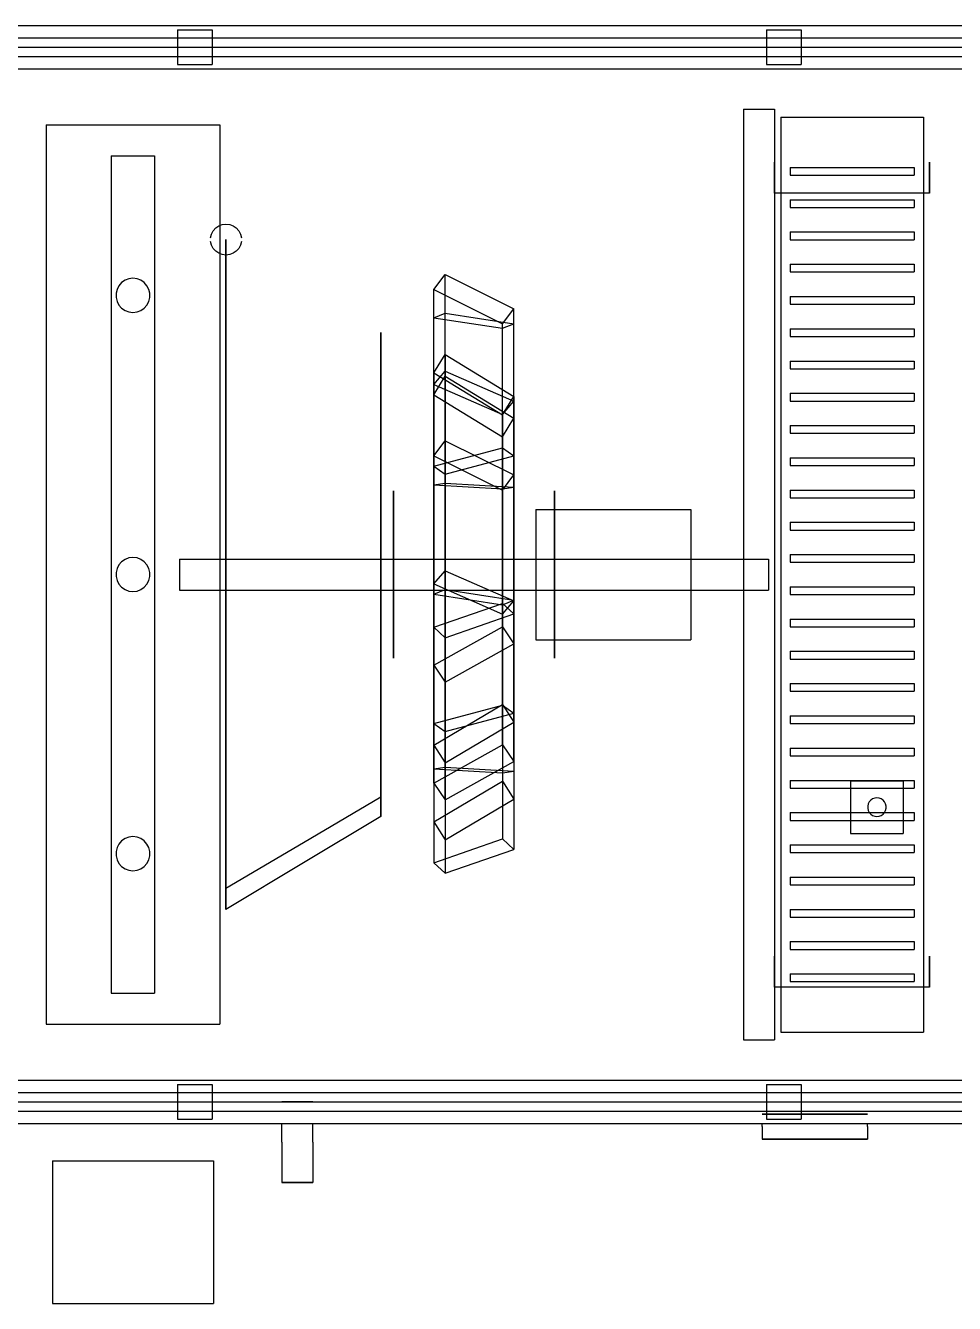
# Model space of a CAD drawing. Header units: millimetres. Extents: x -1175 to 655, y -895 to 720.
# Drawn here: x -158.41 to -125.45, y -450.05 to -404.73 of the extents above; entities that cross this region are included whole.
import ezdxf

# ---------------------------------------------------------------- set-up
doc = ezdxf.new("R2010")
doc.units = ezdxf.units.MM
doc.layers.add('HIDDEN', color=8, linetype='Continuous')
doc.layers.add('VISIBLE', color=7, linetype='Continuous')

msp = doc.modelspace()

# ---------------------------------------------------------------- linework, layer by layer
at = {"layer": 'HIDDEN'}
for points in [[(-317.4, -404.728), (-97.4, -404.728)], [(-317.4, -404.728), (-97.4, -404.728)], [(-317.4, -404.728), (-97.4, -404.728)], [(-153.016, -404.882), (-151.784, -404.882)], [(-153.016, -404.882), (-151.784, -404.882)], [(-153.016, -404.882), (-153.016, -406.114)], [(-153.016, -404.882), (-153.016, -406.114)], [(-151.784, -404.882), (-151.784, -406.114)], [(-151.784, -404.882), (-151.784, -406.114)], [(-132.116, -404.882), (-130.884, -404.882)], [(-132.116, -404.882), (-130.884, -404.882)], [(-132.116, -404.882), (-132.116, -406.114)], [(-132.116, -404.882), (-132.116, -406.114)], [(-130.884, -404.882), (-130.884, -406.114)], [(-130.884, -404.882), (-130.884, -406.114)], [(-317.4, -405.168), (-97.4, -405.168)], [(-317.4, -405.168), (-97.4, -405.168)], [(-317.4, -405.498), (-97.4, -405.498)], [(-317.4, -405.498), (-97.4, -405.498)], [(-317.4, -405.498), (-97.4, -405.498)], [(-317.4, -405.498), (-97.4, -405.498)], [(-317.4, -405.498), (-97.4, -405.498)], [(-317.4, -405.498), (-97.4, -405.498)], [(-317.4, -405.828), (-97.4, -405.828)], [(-317.4, -405.828), (-97.4, -405.828)], [(-317.4, -406.268), (-97.4, -406.268)], [(-317.4, -406.268), (-97.4, -406.268)], [(-317.4, -406.268), (-97.4, -406.268)], [(-153.016, -406.114), (-151.784, -406.114)], [(-153.016, -406.114), (-151.784, -406.114)], [(-132.116, -406.114), (-130.884, -406.114)], [(-132.116, -406.114), (-130.884, -406.114)], [(-132.93, -407.698), (-131.83, -407.698)], [(-132.93, -407.698), (-131.83, -407.698)], [(-132.93, -407.698), (-132.93, -440.698)], [(-132.93, -407.698), (-132.93, -440.698)], [(-131.83, -407.698), (-131.83, -440.698)], [(-131.83, -407.698), (-131.83, -440.698)], [(-157.68, -408.248), (-151.52, -408.248)], [(-157.68, -408.248), (-151.52, -408.248)], [(-157.68, -408.248), (-157.68, -440.148)], [(-157.68, -408.248), (-157.68, -440.148)], [(-151.52, -408.248), (-151.52, -440.148)], [(-151.52, -408.248), (-151.52, -440.148)], [(-131.61, -407.973), (-126.55, -407.973)], [(-131.61, -407.973), (-126.55, -407.973)], [(-131.61, -407.973), (-131.61, -440.423)], [(-131.61, -407.973), (-131.61, -440.423)], [(-131.61, -407.973), (-126.55, -407.973)], [(-131.61, -407.973), (-126.55, -407.973)], [(-131.61, -407.973), (-131.61, -440.423)], [(-131.61, -407.973), (-131.61, -440.423)], [(-126.55, -407.973), (-126.55, -440.423)], [(-126.55, -407.973), (-126.55, -440.423)], [(-126.55, -407.973), (-126.55, -440.423)], [(-126.55, -407.973), (-126.55, -440.423)], [(-155.37, -409.348), (-153.83, -409.348)], [(-155.37, -409.348), (-153.83, -409.348)], [(-155.37, -409.348), (-155.37, -439.048)], [(-155.37, -409.348), (-155.37, -439.048)], [(-153.83, -409.348), (-153.83, -439.048)], [(-153.83, -409.348), (-153.83, -439.048)], [(-131.83, -409.568), (-131.83, -409.584)], [(-131.83, -409.584), (-131.83, -409.568)], [(-131.83, -409.568), (-131.83, -409.584)], [(-131.83, -409.584), (-131.83, -409.568)], [(-131.83, -409.584), (-131.83, -409.631)], [(-131.83, -409.631), (-131.83, -409.584)], [(-131.83, -409.584), (-131.83, -409.631)], [(-131.83, -409.631), (-131.83, -409.584)], [(-131.83, -409.631), (-131.83, -409.707)], [(-131.83, -409.707), (-131.83, -409.631)], [(-131.83, -409.631), (-131.83, -409.707)], [(-131.83, -409.707), (-131.83, -409.631)], [(-126.33, -409.568), (-126.33, -409.584)], [(-126.33, -409.584), (-126.33, -409.568)], [(-126.33, -409.568), (-126.33, -409.584)], [(-126.33, -409.584), (-126.33, -409.568)], [(-126.33, -409.584), (-126.33, -409.631)], [(-126.33, -409.631), (-126.33, -409.584)], [(-126.33, -409.584), (-126.33, -409.631)], [(-126.33, -409.631), (-126.33, -409.584)], [(-126.33, -409.631), (-126.33, -409.707)], [(-126.33, -409.707), (-126.33, -409.631)], [(-126.33, -409.631), (-126.33, -409.707)], [(-126.33, -409.707), (-126.33, -409.631)], [(-131.83, -409.707), (-131.83, -409.806)], [(-131.83, -409.806), (-131.83, -409.707)], [(-131.83, -409.707), (-131.83, -409.806)], [(-131.83, -409.806), (-131.83, -409.707)], [(-131.83, -409.806), (-131.83, -409.923)], [(-131.83, -409.923), (-131.83, -409.806)], [(-131.83, -409.806), (-131.83, -409.923)], [(-131.83, -409.923), (-131.83, -409.806)], [(-131.83, -409.923), (-131.83, -410.052)], [(-131.83, -410.052), (-131.83, -409.923)], [(-131.83, -409.923), (-131.83, -410.052)], [(-131.83, -410.052), (-131.83, -409.923)], [(-131.83, -410.052), (-131.83, -410.185)], [(-131.83, -410.185), (-131.83, -410.052)], [(-131.83, -410.052), (-131.83, -410.185)], [(-131.83, -410.185), (-131.83, -410.052)], [(-131.28, -409.761), (-126.88, -409.761)], [(-131.28, -409.761), (-126.88, -409.761)], [(-131.28, -409.761), (-131.28, -410.036)], [(-131.28, -409.761), (-131.28, -410.036)], [(-131.28, -410.036), (-126.88, -410.036)], [(-131.28, -410.036), (-126.88, -410.036)], [(-126.88, -409.761), (-126.88, -410.036)], [(-126.88, -409.761), (-126.88, -410.036)], [(-126.33, -409.707), (-126.33, -409.806)], [(-126.33, -409.806), (-126.33, -409.707)], [(-126.33, -409.707), (-126.33, -409.806)], [(-126.33, -409.806), (-126.33, -409.707)], [(-126.33, -409.806), (-126.33, -409.923)], [(-126.33, -409.923), (-126.33, -409.806)], [(-126.33, -409.806), (-126.33, -409.923)], [(-126.33, -409.923), (-126.33, -409.806)], [(-126.33, -409.923), (-126.33, -410.052)], [(-126.33, -410.052), (-126.33, -409.923)], [(-126.33, -409.923), (-126.33, -410.052)], [(-126.33, -410.052), (-126.33, -409.923)], [(-126.33, -410.052), (-126.33, -410.185)], [(-126.33, -410.185), (-126.33, -410.052)], [(-126.33, -410.052), (-126.33, -410.185)], [(-126.33, -410.185), (-126.33, -410.052)], [(-131.83, -410.185), (-131.83, -410.313)], [(-131.83, -410.313), (-131.83, -410.185)], [(-131.83, -410.185), (-131.83, -410.313)], [(-131.83, -410.313), (-131.83, -410.185)], [(-131.83, -410.313), (-131.83, -410.431)], [(-131.83, -410.431), (-131.83, -410.313)], [(-131.83, -410.313), (-131.83, -410.431)], [(-131.83, -410.431), (-131.83, -410.313)], [(-131.83, -410.431), (-131.83, -410.53)], [(-131.83, -410.53), (-131.83, -410.431)], [(-131.83, -410.431), (-131.83, -410.53)], [(-131.83, -410.53), (-131.83, -410.431)], [(-131.83, -410.53), (-131.83, -410.605)], [(-131.83, -410.605), (-131.83, -410.53)], [(-131.83, -410.53), (-131.83, -410.605)], [(-131.83, -410.605), (-131.83, -410.53)], [(-126.33, -410.185), (-126.33, -410.313)], [(-126.33, -410.313), (-126.33, -410.185)], [(-126.33, -410.185), (-126.33, -410.313)], [(-126.33, -410.313), (-126.33, -410.185)], [(-126.33, -410.313), (-126.33, -410.431)], [(-126.33, -410.431), (-126.33, -410.313)], [(-126.33, -410.313), (-126.33, -410.431)], [(-126.33, -410.431), (-126.33, -410.313)], [(-126.33, -410.431), (-126.33, -410.53)], [(-126.33, -410.53), (-126.33, -410.431)], [(-126.33, -410.431), (-126.33, -410.53)], [(-126.33, -410.53), (-126.33, -410.431)], [(-126.33, -410.53), (-126.33, -410.605)], [(-126.33, -410.605), (-126.33, -410.53)], [(-126.33, -410.53), (-126.33, -410.605)], [(-126.33, -410.605), (-126.33, -410.53)], [(-131.83, -410.605), (-131.83, -410.652)], [(-131.83, -410.652), (-131.83, -410.605)], [(-131.83, -410.605), (-131.83, -410.652)], [(-131.83, -410.652), (-131.83, -410.605)], [(-131.83, -410.652), (-131.83, -410.668)], [(-131.83, -410.668), (-131.83, -410.652)], [(-131.83, -410.652), (-131.83, -410.668)], [(-131.83, -410.668), (-131.83, -410.652)], [(-126.33, -410.668), (-131.83, -410.668)], [(-126.33, -410.668), (-131.83, -410.668)], [(-131.28, -410.905), (-126.88, -410.905)], [(-131.28, -410.905), (-126.88, -410.905)], [(-131.28, -410.905), (-131.28, -411.18)], [(-131.28, -410.905), (-131.28, -411.18)], [(-126.88, -410.905), (-126.88, -411.18)], [(-126.88, -410.905), (-126.88, -411.18)], [(-126.33, -410.605), (-126.33, -410.652)], [(-126.33, -410.652), (-126.33, -410.605)], [(-126.33, -410.605), (-126.33, -410.652)], [(-126.33, -410.652), (-126.33, -410.605)], [(-126.33, -410.652), (-126.33, -410.668)], [(-126.33, -410.668), (-126.33, -410.652)], [(-126.33, -410.652), (-126.33, -410.668)], [(-126.33, -410.668), (-126.33, -410.652)], [(-131.28, -411.18), (-126.88, -411.18)], [(-131.28, -411.18), (-126.88, -411.18)], [(-151.753, -412.006), (-151.665, -411.907)], [(-151.665, -411.907), (-151.556, -411.831)], [(-151.556, -411.831), (-151.432, -411.784)], [(-151.432, -411.784), (-151.3, -411.768)], [(-151.3, -411.768), (-151.168, -411.784)], [(-151.168, -411.784), (-151.044, -411.831)], [(-151.044, -411.831), (-150.935, -411.907)], [(-150.935, -411.907), (-150.847, -412.006)], [(-151.846, -412.252), (-151.814, -412.123)], [(-151.814, -412.513), (-151.846, -412.385)], [(-151.814, -412.123), (-151.753, -412.006)], [(-151.3, -412.318), (-151.3, -412.664)], [(-151.3, -412.664), (-151.3, -412.318)], [(-150.847, -412.006), (-150.786, -412.123)], [(-150.786, -412.123), (-150.754, -412.252)], [(-150.754, -412.385), (-150.786, -412.513)], [(-131.28, -412.049), (-126.88, -412.049)], [(-131.28, -412.049), (-126.88, -412.049)], [(-131.28, -412.049), (-131.28, -412.324)], [(-131.28, -412.049), (-131.28, -412.324)], [(-131.28, -412.324), (-126.88, -412.324)], [(-131.28, -412.324), (-126.88, -412.324)], [(-126.88, -412.049), (-126.88, -412.324)], [(-126.88, -412.049), (-126.88, -412.324)], [(-151.753, -412.631), (-151.814, -412.513)], [(-151.665, -412.73), (-151.753, -412.631)], [(-151.556, -412.805), (-151.665, -412.73)], [(-151.432, -412.852), (-151.556, -412.805)], [(-151.3, -412.868), (-151.432, -412.852)], [(-151.3, -412.664), (-151.3, -413.679)], [(-151.3, -413.679), (-151.3, -412.664)], [(-151.168, -412.852), (-151.3, -412.868)], [(-151.044, -412.805), (-151.168, -412.852)], [(-150.935, -412.73), (-151.044, -412.805)], [(-150.847, -412.631), (-150.935, -412.73)], [(-150.786, -412.513), (-150.847, -412.631)], [(-151.3, -413.064), (-151.3, -413.387)], [(-151.3, -413.387), (-151.3, -413.064)], [(-131.28, -413.193), (-126.88, -413.193)], [(-131.28, -413.193), (-126.88, -413.193)], [(-131.28, -413.193), (-131.28, -413.468)], [(-131.28, -413.193), (-131.28, -413.468)], [(-126.88, -413.193), (-126.88, -413.468)], [(-126.88, -413.193), (-126.88, -413.468)], [(-154.881, -413.763), (-155.001, -413.846)], [(-154.881, -413.763), (-155.001, -413.846)], [(-154.745, -413.711), (-154.881, -413.763)], [(-154.745, -413.711), (-154.881, -413.763)], [(-154.6, -413.693), (-154.745, -413.711)], [(-154.6, -413.693), (-154.745, -413.711)], [(-154.455, -413.711), (-154.6, -413.693)], [(-154.455, -413.711), (-154.6, -413.693)], [(-154.319, -413.763), (-154.455, -413.711)], [(-154.319, -413.763), (-154.455, -413.711)], [(-154.199, -413.846), (-154.319, -413.763)], [(-154.199, -413.846), (-154.319, -413.763)], [(-151.3, -413.387), (-151.3, -414.339)], [(-151.3, -414.339), (-151.3, -413.387)], [(-151.3, -413.679), (-151.3, -415.306)], [(-151.3, -415.306), (-151.3, -413.679)], [(-143.92, -414.092), (-143.518, -413.558)], [(-143.518, -413.558), (-141.08, -414.773)], [(-143.518, -419.451), (-143.518, -413.558)], [(-131.28, -413.468), (-126.88, -413.468)], [(-131.28, -413.468), (-126.88, -413.468)], [(-155.166, -414.084), (-155.201, -414.225)], [(-155.166, -414.084), (-155.201, -414.225)], [(-155.098, -413.955), (-155.166, -414.084)], [(-155.098, -413.955), (-155.166, -414.084)], [(-155.001, -413.846), (-155.098, -413.955)], [(-155.001, -413.846), (-155.098, -413.955)], [(-154.102, -413.955), (-154.199, -413.846)], [(-154.102, -413.955), (-154.199, -413.846)], [(-154.034, -414.084), (-154.102, -413.955)], [(-154.034, -414.084), (-154.102, -413.955)], [(-153.999, -414.225), (-154.034, -414.084)], [(-153.999, -414.225), (-154.034, -414.084)], [(-143.92, -414.092), (-141.482, -415.307)], [(-143.92, -419.985), (-143.92, -414.092)], [(-155.201, -414.225), (-155.201, -414.371)], [(-155.201, -414.225), (-155.201, -414.371)], [(-155.201, -414.371), (-155.166, -414.513)], [(-155.201, -414.371), (-155.166, -414.513)], [(-155.166, -414.513), (-155.098, -414.642)], [(-155.166, -414.513), (-155.098, -414.642)], [(-155.098, -414.642), (-155.001, -414.751)], [(-155.098, -414.642), (-155.001, -414.751)], [(-154.199, -414.751), (-154.102, -414.642)], [(-154.199, -414.751), (-154.102, -414.642)], [(-154.102, -414.642), (-154.034, -414.513)], [(-154.102, -414.642), (-154.034, -414.513)], [(-154.034, -414.513), (-153.999, -414.371)], [(-154.034, -414.513), (-153.999, -414.371)], [(-153.999, -414.371), (-153.999, -414.225)], [(-153.999, -414.371), (-153.999, -414.225)], [(-151.3, -414.339), (-151.3, -415.864)], [(-151.3, -415.864), (-151.3, -414.339)], [(-131.28, -414.337), (-126.88, -414.337)], [(-131.28, -414.337), (-126.88, -414.337)], [(-131.28, -414.337), (-131.28, -414.612)], [(-131.28, -414.337), (-131.28, -414.612)], [(-131.28, -414.612), (-126.88, -414.612)], [(-131.28, -414.612), (-126.88, -414.612)], [(-126.88, -414.337), (-126.88, -414.612)], [(-126.88, -414.337), (-126.88, -414.612)], [(-155.001, -414.751), (-154.881, -414.834)], [(-155.001, -414.751), (-154.881, -414.834)], [(-154.881, -414.834), (-154.745, -414.886)], [(-154.881, -414.834), (-154.745, -414.886)], [(-154.745, -414.886), (-154.6, -414.903)], [(-154.745, -414.886), (-154.6, -414.903)], [(-154.6, -414.903), (-154.455, -414.886)], [(-154.6, -414.903), (-154.455, -414.886)], [(-154.455, -414.886), (-154.319, -414.834)], [(-154.455, -414.886), (-154.319, -414.834)], [(-154.319, -414.834), (-154.199, -414.751)], [(-154.319, -414.834), (-154.199, -414.751)], [(-143.92, -415.093), (-143.518, -414.93)], [(-143.92, -415.093), (-141.482, -415.465)], [(-143.92, -424.896), (-143.92, -415.093)], [(-143.518, -414.93), (-141.08, -415.302)], [(-143.518, -424.733), (-143.518, -414.93)], [(-141.482, -415.307), (-141.08, -414.773)], [(-141.08, -420.667), (-141.08, -414.773)], [(-151.3, -415.306), (-151.3, -417.45)], [(-151.3, -417.45), (-151.3, -415.306)], [(-141.482, -415.465), (-141.08, -415.302)], [(-141.482, -421.2), (-141.482, -415.307)], [(-141.482, -425.267), (-141.482, -415.465)], [(-141.08, -425.104), (-141.08, -415.302)], [(-131.28, -415.481), (-126.88, -415.481)], [(-131.28, -415.481), (-126.88, -415.481)], [(-131.28, -415.481), (-131.28, -415.756)], [(-131.28, -415.481), (-131.28, -415.756)], [(-126.88, -415.481), (-126.88, -415.756)], [(-126.88, -415.481), (-126.88, -415.756)], [(-151.3, -415.864), (-151.3, -417.873)], [(-151.3, -417.873), (-151.3, -415.864)], [(-145.8, -415.618), (-145.8, -415.868)], [(-145.8, -415.868), (-145.8, -415.618)], [(-145.8, -415.868), (-145.8, -416.601)], [(-145.8, -416.601), (-145.8, -415.868)], [(-131.28, -415.756), (-126.88, -415.756)], [(-131.28, -415.756), (-126.88, -415.756)], [(-145.8, -416.299), (-145.8, -416.528)], [(-145.8, -416.528), (-145.8, -416.299)], [(-143.92, -417.045), (-143.518, -416.391)], [(-143.518, -416.391), (-141.08, -417.881)], [(-143.518, -416.391), (-143.518, -417.165)], [(-145.8, -416.528), (-145.8, -417.204)], [(-145.8, -417.204), (-145.8, -416.528)], [(-145.8, -416.601), (-145.8, -417.776)], [(-145.8, -417.776), (-145.8, -416.601)], [(-131.28, -416.625), (-126.88, -416.625)], [(-131.28, -416.625), (-126.88, -416.625)], [(-131.28, -416.625), (-131.28, -416.9)], [(-131.28, -416.625), (-131.28, -416.9)], [(-131.28, -416.9), (-126.88, -416.9)], [(-131.28, -416.9), (-126.88, -416.9)], [(-126.88, -416.625), (-126.88, -416.9)], [(-126.88, -416.625), (-126.88, -416.9)], [(-145.8, -417.204), (-145.8, -418.285)], [(-145.8, -418.285), (-145.8, -417.204)], [(-143.92, -417.453), (-143.518, -416.984)], [(-143.92, -417.045), (-141.482, -418.536)], [(-143.92, -417.045), (-143.92, -417.819)], [(-143.92, -417.819), (-143.518, -417.165)], [(-143.518, -416.984), (-141.08, -418.052)], [(-143.518, -416.984), (-143.518, -424.062)], [(-143.518, -417.165), (-141.08, -418.655)], [(-151.3, -417.45), (-151.3, -419.986)], [(-151.3, -419.986), (-151.3, -417.45)], [(-145.8, -417.776), (-145.8, -419.324)], [(-145.8, -419.324), (-145.8, -417.776)], [(-143.92, -417.453), (-141.482, -418.521)], [(-143.92, -417.453), (-143.92, -424.532)], [(-143.92, -417.819), (-141.482, -419.31)], [(-131.28, -417.769), (-126.88, -417.769)], [(-131.28, -417.769), (-126.88, -417.769)], [(-131.28, -417.769), (-131.28, -418.044)], [(-131.28, -417.769), (-131.28, -418.044)], [(-126.88, -417.769), (-126.88, -418.044)], [(-126.88, -417.769), (-126.88, -418.044)], [(-151.3, -417.873), (-151.3, -420.25)], [(-151.3, -420.25), (-151.3, -417.873)], [(-145.8, -418.285), (-145.8, -419.711)], [(-145.8, -419.711), (-145.8, -418.285)], [(-141.482, -418.536), (-141.08, -417.881)], [(-141.482, -418.521), (-141.08, -418.052)], [(-141.08, -417.881), (-141.08, -418.655)], [(-141.08, -418.052), (-141.08, -425.131)], [(-131.28, -418.044), (-126.88, -418.044)], [(-131.28, -418.044), (-126.88, -418.044)], [(-141.482, -418.521), (-141.482, -425.6)], [(-141.482, -418.536), (-141.482, -419.31)], [(-141.482, -419.31), (-141.08, -418.655)], [(-131.28, -418.913), (-126.88, -418.913)], [(-131.28, -418.913), (-126.88, -418.913)], [(-131.28, -418.913), (-131.28, -419.188)], [(-131.28, -418.913), (-131.28, -419.188)], [(-131.28, -419.188), (-126.88, -419.188)], [(-131.28, -419.188), (-126.88, -419.188)], [(-126.88, -418.913), (-126.88, -419.188)], [(-126.88, -418.913), (-126.88, -419.188)], [(-145.8, -419.324), (-145.8, -421.156)], [(-145.8, -421.156), (-145.8, -419.324)], [(-143.92, -419.985), (-143.518, -419.451)], [(-143.518, -419.451), (-141.08, -420.667)], [(-151.3, -419.986), (-151.3, -422.766)], [(-151.3, -422.766), (-151.3, -419.986)], [(-145.8, -419.711), (-145.8, -421.397)], [(-145.8, -421.397), (-145.8, -419.711)], [(-143.92, -420.355), (-141.482, -419.709)], [(-143.92, -419.985), (-141.482, -421.2)], [(-143.518, -420.639), (-141.08, -419.993)], [(-141.482, -428.834), (-141.482, -419.709)], [(-141.482, -419.709), (-141.08, -419.993)], [(-141.08, -429.118), (-141.08, -419.993)], [(-131.28, -420.057), (-126.88, -420.057)], [(-131.28, -420.057), (-126.88, -420.057)], [(-131.28, -420.057), (-131.28, -420.332)], [(-131.28, -420.057), (-131.28, -420.332)], [(-126.88, -420.057), (-126.88, -420.332)], [(-126.88, -420.057), (-126.88, -420.332)], [(-151.3, -420.25), (-151.3, -422.856)], [(-151.3, -422.856), (-151.3, -420.25)], [(-143.92, -429.481), (-143.92, -420.355)], [(-143.92, -420.355), (-143.518, -420.639)], [(-131.28, -420.332), (-126.88, -420.332)], [(-131.28, -420.332), (-126.88, -420.332)], [(-143.92, -421.017), (-143.518, -420.952)], [(-143.92, -421.017), (-141.482, -421.163)], [(-143.92, -421.017), (-143.92, -431.088)], [(-143.518, -429.764), (-143.518, -420.639)], [(-143.518, -420.952), (-141.08, -421.099)], [(-143.518, -420.952), (-143.518, -431.024)], [(-141.482, -421.2), (-141.08, -420.667)], [(-145.8, -421.156), (-145.8, -423.164)], [(-145.8, -423.164), (-145.8, -421.156)], [(-145.8, -421.397), (-145.8, -423.246)], [(-145.8, -423.246), (-145.8, -421.397)], [(-145.36, -421.228), (-145.36, -421.312)], [(-145.36, -421.318), (-145.36, -421.228)], [(-145.36, -421.312), (-145.36, -421.563)], [(-145.36, -421.574), (-145.36, -421.318)], [(-141.482, -421.163), (-141.08, -421.099)], [(-141.482, -421.163), (-141.482, -431.234)], [(-141.08, -421.099), (-141.08, -431.17)], [(-139.64, -421.228), (-139.64, -421.312)], [(-139.64, -421.318), (-139.64, -421.228)], [(-139.64, -421.312), (-139.64, -421.563)], [(-139.64, -421.574), (-139.64, -421.318)], [(-131.28, -421.201), (-126.88, -421.201)], [(-131.28, -421.201), (-126.88, -421.201)], [(-131.28, -421.201), (-131.28, -421.476)], [(-131.28, -421.201), (-131.28, -421.476)], [(-131.28, -421.476), (-126.88, -421.476)], [(-131.28, -421.476), (-126.88, -421.476)], [(-126.88, -421.201), (-126.88, -421.476)], [(-126.88, -421.201), (-126.88, -421.476)], [(-145.36, -421.563), (-145.36, -421.967)], [(-145.36, -421.983), (-145.36, -421.574)], [(-140.3, -421.888), (-134.8, -421.888)], [(-140.3, -421.888), (-134.8, -421.888)], [(-140.3, -421.888), (-140.3, -426.508)], [(-140.3, -421.888), (-140.3, -426.508)], [(-139.64, -421.563), (-139.64, -421.967)], [(-139.64, -421.983), (-139.64, -421.574)], [(-134.8, -421.888), (-134.8, -426.508)], [(-134.8, -421.888), (-134.8, -426.508)], [(-145.36, -421.967), (-145.36, -422.501)], [(-145.36, -422.521), (-145.36, -421.983)], [(-139.64, -421.967), (-139.64, -422.501)], [(-139.64, -422.521), (-139.64, -421.983)], [(-131.28, -422.345), (-126.88, -422.345)], [(-131.28, -422.345), (-126.88, -422.345)], [(-131.28, -422.345), (-131.28, -422.62)], [(-131.28, -422.345), (-131.28, -422.62)], [(-126.88, -422.345), (-126.88, -422.62)], [(-126.88, -422.345), (-126.88, -422.62)], [(-151.3, -422.766), (-151.3, -425.63)], [(-151.3, -425.63), (-151.3, -422.766)], [(-145.36, -422.501), (-145.36, -423.134)], [(-145.36, -423.156), (-145.36, -422.521)], [(-139.64, -422.501), (-139.64, -423.134)], [(-139.64, -423.156), (-139.64, -422.521)], [(-131.28, -422.62), (-126.88, -422.62)], [(-131.28, -422.62), (-126.88, -422.62)], [(-151.3, -422.856), (-151.3, -425.541)], [(-151.3, -425.541), (-151.3, -422.856)], [(-145.8, -423.164), (-145.8, -425.233)], [(-145.8, -425.233), (-145.8, -423.164)], [(-145.8, -423.246), (-145.8, -425.151)], [(-145.8, -425.151), (-145.8, -423.246)], [(-145.36, -423.134), (-145.36, -423.829)], [(-145.36, -423.852), (-145.36, -423.156)], [(-139.64, -423.134), (-139.64, -423.829)], [(-139.64, -423.852), (-139.64, -423.156)], [(-154.881, -423.663), (-155.001, -423.746)], [(-154.881, -423.663), (-155.001, -423.746)], [(-154.745, -423.611), (-154.881, -423.663)], [(-154.745, -423.611), (-154.881, -423.663)], [(-154.6, -423.593), (-154.745, -423.611)], [(-154.6, -423.593), (-154.745, -423.611)], [(-154.455, -423.611), (-154.6, -423.593)], [(-154.455, -423.611), (-154.6, -423.593)], [(-154.319, -423.663), (-154.455, -423.611)], [(-154.319, -423.663), (-154.455, -423.611)], [(-154.199, -423.746), (-154.319, -423.663)], [(-154.199, -423.746), (-154.319, -423.663)], [(-152.95, -423.648), (-132.05, -423.648)], [(-152.95, -423.648), (-132.05, -423.648)], [(-152.95, -423.648), (-152.95, -424.748)], [(-152.95, -423.648), (-152.95, -424.748)], [(-132.05, -423.648), (-132.05, -424.748)], [(-132.05, -423.648), (-132.05, -424.748)], [(-131.28, -423.489), (-126.88, -423.489)], [(-131.28, -423.489), (-126.88, -423.489)], [(-131.28, -423.489), (-131.28, -423.764)], [(-131.28, -423.489), (-131.28, -423.764)], [(-126.88, -423.489), (-126.88, -423.764)], [(-126.88, -423.489), (-126.88, -423.764)], [(-155.166, -423.984), (-155.201, -424.125)], [(-155.166, -423.984), (-155.201, -424.125)], [(-155.201, -424.125), (-155.201, -424.271)], [(-155.201, -424.125), (-155.201, -424.271)], [(-155.098, -423.855), (-155.166, -423.984)], [(-155.098, -423.855), (-155.166, -423.984)], [(-155.001, -423.746), (-155.098, -423.855)], [(-155.001, -423.746), (-155.098, -423.855)], [(-154.102, -423.855), (-154.199, -423.746)], [(-154.102, -423.855), (-154.199, -423.746)], [(-154.034, -423.984), (-154.102, -423.855)], [(-154.034, -423.984), (-154.102, -423.855)], [(-153.999, -424.125), (-154.034, -423.984)], [(-153.999, -424.125), (-154.034, -423.984)], [(-153.999, -424.271), (-153.999, -424.125)], [(-153.999, -424.271), (-153.999, -424.125)], [(-145.36, -423.829), (-145.36, -424.545)], [(-145.36, -424.568), (-145.36, -423.852)], [(-143.92, -424.532), (-143.518, -424.062)], [(-143.518, -424.062), (-141.08, -425.131)], [(-139.64, -423.829), (-139.64, -424.545)], [(-139.64, -424.568), (-139.64, -423.852)], [(-131.28, -423.764), (-126.88, -423.764)], [(-131.28, -423.764), (-126.88, -423.764)], [(-155.201, -424.271), (-155.166, -424.413)], [(-155.201, -424.271), (-155.166, -424.413)], [(-155.166, -424.413), (-155.098, -424.542)], [(-155.166, -424.413), (-155.098, -424.542)], [(-155.098, -424.542), (-155.001, -424.651)], [(-155.098, -424.542), (-155.001, -424.651)], [(-154.199, -424.651), (-154.102, -424.542)], [(-154.199, -424.651), (-154.102, -424.542)], [(-154.102, -424.542), (-154.034, -424.413)], [(-154.102, -424.542), (-154.034, -424.413)], [(-154.034, -424.413), (-153.999, -424.271)], [(-154.034, -424.413), (-153.999, -424.271)], [(-145.36, -424.545), (-145.36, -425.24)], [(-145.36, -425.263), (-145.36, -424.568)], [(-143.92, -424.532), (-141.482, -425.6)], [(-139.64, -424.545), (-139.64, -425.24)], [(-139.64, -425.263), (-139.64, -424.568)], [(-131.28, -424.633), (-126.88, -424.633)], [(-131.28, -424.633), (-126.88, -424.633)], [(-131.28, -424.633), (-131.28, -424.908)], [(-131.28, -424.633), (-131.28, -424.908)], [(-126.88, -424.633), (-126.88, -424.908)], [(-126.88, -424.633), (-126.88, -424.908)], [(-155.001, -424.651), (-154.881, -424.734)], [(-155.001, -424.651), (-154.881, -424.734)], [(-154.881, -424.734), (-154.745, -424.786)], [(-154.881, -424.734), (-154.745, -424.786)], [(-154.745, -424.786), (-154.6, -424.803)], [(-154.745, -424.786), (-154.6, -424.803)], [(-154.6, -424.803), (-154.455, -424.786)], [(-154.6, -424.803), (-154.455, -424.786)], [(-154.455, -424.786), (-154.319, -424.734)], [(-154.455, -424.786), (-154.319, -424.734)], [(-154.319, -424.734), (-154.199, -424.651)], [(-154.319, -424.734), (-154.199, -424.651)], [(-152.95, -424.748), (-132.05, -424.748)], [(-152.95, -424.748), (-132.05, -424.748)], [(-143.92, -424.896), (-143.518, -424.733)], [(-143.92, -424.896), (-141.482, -425.267)], [(-143.518, -424.733), (-141.08, -425.104)], [(-131.28, -424.908), (-126.88, -424.908)], [(-131.28, -424.908), (-126.88, -424.908)], [(-151.3, -425.541), (-151.3, -428.147)], [(-151.3, -428.147), (-151.3, -425.541)], [(-145.8, -425.151), (-145.8, -427)], [(-145.8, -427), (-145.8, -425.151)], [(-145.8, -425.233), (-145.8, -427.241)], [(-145.8, -427.241), (-145.8, -425.233)], [(-145.36, -425.24), (-145.36, -425.876)], [(-145.36, -425.895), (-145.36, -425.263)], [(-143.92, -426.069), (-141.482, -425.225)], [(-141.482, -425.267), (-141.08, -425.104)], [(-141.482, -425.6), (-141.08, -425.131)], [(-141.482, -425.225), (-141.482, -433.577)], [(-141.482, -425.225), (-141.08, -425.596)], [(-139.64, -425.24), (-139.64, -425.876)], [(-139.64, -425.895), (-139.64, -425.263)], [(-151.3, -425.63), (-151.3, -428.411)], [(-151.3, -428.411), (-151.3, -425.63)], [(-145.36, -425.876), (-145.36, -426.414)], [(-145.36, -426.429), (-145.36, -425.895)], [(-143.518, -426.44), (-141.08, -425.596)], [(-141.08, -425.596), (-141.08, -433.947)], [(-139.64, -425.876), (-139.64, -426.414)], [(-139.64, -426.429), (-139.64, -425.895)], [(-131.28, -425.777), (-126.88, -425.777)], [(-131.28, -425.777), (-126.88, -425.777)], [(-131.28, -425.777), (-131.28, -426.052)], [(-131.28, -425.777), (-131.28, -426.052)], [(-126.88, -425.777), (-126.88, -426.052)], [(-126.88, -425.777), (-126.88, -426.052)], [(-145.36, -426.414), (-145.36, -426.823)], [(-145.36, -426.834), (-145.36, -426.429)], [(-143.92, -427.415), (-141.482, -426.054)], [(-143.92, -426.069), (-143.92, -434.421)], [(-143.92, -426.069), (-143.518, -426.44)], [(-143.518, -426.44), (-143.518, -434.792)], [(-141.482, -430.232), (-141.482, -426.054)], [(-141.482, -426.054), (-141.08, -426.652)], [(-139.64, -426.414), (-139.64, -426.823)], [(-139.64, -426.834), (-139.64, -426.429)], [(-131.28, -426.052), (-126.88, -426.052)], [(-131.28, -426.052), (-126.88, -426.052)], [(-145.36, -426.823), (-145.36, -427.079)], [(-145.36, -427.085), (-145.36, -426.834)], [(-143.518, -428.013), (-141.08, -426.652)], [(-141.08, -430.83), (-141.08, -426.652)], [(-140.3, -426.508), (-134.8, -426.508)], [(-140.3, -426.508), (-134.8, -426.508)], [(-139.64, -426.823), (-139.64, -427.079)], [(-139.64, -427.085), (-139.64, -426.834)], [(-145.8, -427), (-145.8, -428.686)], [(-145.8, -428.686), (-145.8, -427)], [(-145.8, -427.241), (-145.8, -429.072)], [(-145.8, -429.072), (-145.8, -427.241)], [(-145.36, -427.079), (-145.36, -427.168)], [(-145.36, -427.168), (-145.36, -427.085)], [(-139.64, -427.079), (-139.64, -427.168)], [(-139.64, -427.168), (-139.64, -427.085)], [(-131.28, -426.921), (-126.88, -426.921)], [(-131.28, -426.921), (-126.88, -426.921)], [(-131.28, -426.921), (-131.28, -427.196)], [(-131.28, -426.921), (-131.28, -427.196)], [(-131.28, -427.196), (-126.88, -427.196)], [(-131.28, -427.196), (-126.88, -427.196)], [(-126.88, -426.921), (-126.88, -427.196)], [(-126.88, -426.921), (-126.88, -427.196)], [(-143.92, -431.594), (-143.92, -427.415)], [(-143.92, -427.415), (-143.518, -428.013)], [(-151.3, -428.147), (-151.3, -430.524)], [(-151.3, -430.524), (-151.3, -428.147)], [(-143.518, -432.192), (-143.518, -428.013)], [(-131.28, -428.065), (-126.88, -428.065)], [(-131.28, -428.065), (-126.88, -428.065)], [(-131.28, -428.065), (-131.28, -428.34)], [(-131.28, -428.065), (-131.28, -428.34)], [(-126.88, -428.065), (-126.88, -428.34)], [(-126.88, -428.065), (-126.88, -428.34)], [(-151.3, -428.411), (-151.3, -430.947)], [(-151.3, -430.947), (-151.3, -428.411)], [(-145.8, -428.686), (-145.8, -430.111)], [(-145.8, -430.111), (-145.8, -428.686)], [(-131.28, -428.34), (-126.88, -428.34)], [(-131.28, -428.34), (-126.88, -428.34)], [(-145.8, -429.072), (-145.8, -430.621)], [(-145.8, -430.621), (-145.8, -429.072)], [(-143.92, -430.246), (-141.482, -428.807)], [(-143.92, -429.481), (-141.482, -428.834)], [(-143.518, -429.764), (-141.08, -429.118)], [(-141.482, -428.807), (-141.482, -431.531)], [(-141.482, -428.807), (-141.08, -429.439)], [(-141.482, -428.834), (-141.08, -429.118)], [(-143.92, -429.481), (-143.518, -429.764)], [(-143.518, -430.879), (-141.08, -429.439)], [(-141.08, -429.439), (-141.08, -432.163)], [(-131.28, -429.209), (-126.88, -429.209)], [(-131.28, -429.209), (-126.88, -429.209)], [(-131.28, -429.209), (-131.28, -429.484)], [(-131.28, -429.209), (-131.28, -429.484)], [(-131.28, -429.484), (-126.88, -429.484)], [(-131.28, -429.484), (-126.88, -429.484)], [(-126.88, -429.209), (-126.88, -429.484)], [(-126.88, -429.209), (-126.88, -429.484)], [(-151.3, -430.524), (-151.3, -432.533)], [(-151.3, -432.533), (-151.3, -430.524)], [(-145.8, -430.111), (-145.8, -431.193)], [(-145.8, -431.193), (-145.8, -430.111)], [(-143.92, -431.594), (-141.482, -430.232)], [(-143.92, -430.246), (-143.92, -432.97)], [(-143.92, -430.246), (-143.518, -430.879)], [(-141.482, -430.232), (-141.08, -430.83)], [(-131.28, -430.353), (-126.88, -430.353)], [(-131.28, -430.353), (-126.88, -430.353)], [(-131.28, -430.353), (-131.28, -430.628)], [(-131.28, -430.353), (-131.28, -430.628)], [(-126.88, -430.353), (-126.88, -430.628)], [(-126.88, -430.353), (-126.88, -430.628)], [(-151.3, -430.947), (-151.3, -433.091)], [(-151.3, -433.091), (-151.3, -430.947)], [(-145.8, -430.621), (-145.8, -431.796)], [(-145.8, -431.796), (-145.8, -430.621)], [(-143.518, -432.192), (-141.08, -430.83)], [(-143.518, -430.879), (-143.518, -433.603)], [(-131.28, -430.628), (-126.88, -430.628)], [(-131.28, -430.628), (-126.88, -430.628)], [(-145.8, -431.193), (-145.8, -431.868)], [(-145.8, -431.868), (-145.8, -431.193)], [(-143.92, -431.088), (-143.518, -431.024)], [(-143.92, -431.088), (-141.482, -431.234)], [(-143.518, -431.024), (-141.08, -431.17)], [(-141.482, -431.234), (-141.08, -431.17)], [(-145.8, -431.796), (-145.8, -432.529)], [(-145.8, -432.529), (-145.8, -431.796)], [(-145.8, -431.868), (-145.8, -432.098)], [(-145.8, -432.098), (-145.8, -431.868)], [(-143.92, -432.97), (-141.482, -431.531)], [(-143.92, -431.594), (-143.518, -432.192)], [(-141.482, -431.531), (-141.08, -432.163)], [(-131.28, -431.497), (-126.88, -431.497)], [(-131.28, -431.497), (-126.88, -431.497)], [(-131.28, -431.497), (-131.28, -431.772)], [(-131.28, -431.497), (-131.28, -431.772)], [(-131.28, -431.772), (-126.88, -431.772)], [(-131.28, -431.772), (-126.88, -431.772)], [(-129.135, -431.513), (-127.265, -431.513)], [(-129.135, -431.513), (-127.265, -431.513)], [(-129.135, -431.513), (-129.135, -433.383)], [(-129.135, -431.513), (-129.135, -433.383)], [(-127.265, -431.513), (-127.265, -433.383)], [(-127.265, -431.513), (-127.265, -433.383)], [(-126.88, -431.497), (-126.88, -431.772)], [(-126.88, -431.497), (-126.88, -431.772)], [(-145.8, -432.098), (-148.55, -433.716)], [(-143.518, -433.603), (-141.08, -432.163)], [(-128.509, -432.331), (-128.528, -432.409)], [(-128.509, -432.331), (-128.528, -432.409)], [(-128.472, -432.261), (-128.509, -432.331)], [(-128.472, -432.261), (-128.509, -432.331)], [(-128.419, -432.201), (-128.472, -432.261)], [(-128.419, -432.201), (-128.472, -432.261)], [(-128.353, -432.156), (-128.419, -432.201)], [(-128.353, -432.156), (-128.419, -432.201)], [(-128.279, -432.128), (-128.353, -432.156)], [(-128.279, -432.128), (-128.353, -432.156)], [(-128.2, -432.118), (-128.279, -432.128)], [(-128.2, -432.118), (-128.279, -432.128)], [(-128.121, -432.128), (-128.2, -432.118)], [(-128.121, -432.128), (-128.2, -432.118)], [(-128.047, -432.156), (-128.121, -432.128)], [(-128.047, -432.156), (-128.121, -432.128)], [(-127.981, -432.201), (-128.047, -432.156)], [(-127.981, -432.201), (-128.047, -432.156)], [(-127.928, -432.261), (-127.981, -432.201)], [(-127.928, -432.261), (-127.981, -432.201)], [(-127.891, -432.331), (-127.928, -432.261)], [(-127.891, -432.331), (-127.928, -432.261)], [(-127.872, -432.409), (-127.891, -432.331)], [(-127.872, -432.409), (-127.891, -432.331)], [(-151.3, -432.533), (-151.3, -434.058)], [(-151.3, -434.058), (-151.3, -432.533)], [(-145.8, -432.778), (-148.55, -434.428)], [(-145.8, -432.529), (-145.8, -432.778)], [(-145.8, -432.778), (-145.8, -432.529)], [(-131.28, -432.641), (-126.88, -432.641)], [(-131.28, -432.641), (-126.88, -432.641)], [(-131.28, -432.641), (-131.28, -432.916)], [(-131.28, -432.641), (-131.28, -432.916)], [(-128.528, -432.409), (-128.528, -432.488)], [(-128.528, -432.409), (-128.528, -432.488)], [(-128.528, -432.488), (-128.509, -432.565)], [(-128.528, -432.488), (-128.509, -432.565)], [(-128.509, -432.565), (-128.472, -432.636)], [(-128.509, -432.565), (-128.472, -432.636)], [(-128.472, -432.636), (-128.419, -432.695)], [(-128.472, -432.636), (-128.419, -432.695)], [(-128.419, -432.695), (-128.353, -432.741)], [(-128.419, -432.695), (-128.353, -432.741)], [(-128.353, -432.741), (-128.279, -432.769)], [(-128.353, -432.741), (-128.279, -432.769)], [(-128.279, -432.769), (-128.2, -432.778)], [(-128.279, -432.769), (-128.2, -432.778)], [(-128.2, -432.778), (-128.121, -432.769)], [(-128.2, -432.778), (-128.121, -432.769)], [(-128.121, -432.769), (-128.047, -432.741)], [(-128.121, -432.769), (-128.047, -432.741)], [(-128.047, -432.741), (-127.981, -432.695)], [(-128.047, -432.741), (-127.981, -432.695)], [(-127.981, -432.695), (-127.928, -432.636)], [(-127.981, -432.695), (-127.928, -432.636)], [(-127.928, -432.636), (-127.891, -432.565)], [(-127.928, -432.636), (-127.891, -432.565)], [(-127.891, -432.565), (-127.872, -432.488)], [(-127.891, -432.565), (-127.872, -432.488)], [(-127.872, -432.488), (-127.872, -432.409)], [(-127.872, -432.488), (-127.872, -432.409)], [(-126.88, -432.641), (-126.88, -432.916)], [(-126.88, -432.641), (-126.88, -432.916)], [(-151.3, -433.091), (-151.3, -434.718)], [(-151.3, -434.718), (-151.3, -433.091)], [(-143.92, -432.97), (-143.518, -433.603)], [(-131.28, -432.916), (-126.88, -432.916)], [(-131.28, -432.916), (-126.88, -432.916)], [(-155.001, -433.646), (-155.098, -433.755)], [(-155.001, -433.646), (-155.098, -433.755)], [(-154.881, -433.563), (-155.001, -433.646)], [(-154.881, -433.563), (-155.001, -433.646)], [(-154.745, -433.511), (-154.881, -433.563)], [(-154.745, -433.511), (-154.881, -433.563)], [(-154.6, -433.493), (-154.745, -433.511)], [(-154.6, -433.493), (-154.745, -433.511)], [(-154.455, -433.511), (-154.6, -433.493)], [(-154.455, -433.511), (-154.6, -433.493)], [(-154.319, -433.563), (-154.455, -433.511)], [(-154.319, -433.563), (-154.455, -433.511)], [(-154.199, -433.646), (-154.319, -433.563)], [(-154.199, -433.646), (-154.319, -433.563)], [(-154.102, -433.755), (-154.199, -433.646)], [(-154.102, -433.755), (-154.199, -433.646)], [(-143.92, -434.421), (-141.482, -433.577)], [(-141.482, -433.577), (-141.08, -433.947)], [(-129.135, -433.383), (-127.265, -433.383)], [(-129.135, -433.383), (-127.265, -433.383)], [(-155.166, -433.884), (-155.201, -434.025)], [(-155.166, -433.884), (-155.201, -434.025)], [(-155.201, -434.025), (-155.201, -434.171)], [(-155.201, -434.025), (-155.201, -434.171)], [(-155.098, -433.755), (-155.166, -433.884)], [(-155.098, -433.755), (-155.166, -433.884)], [(-154.034, -433.884), (-154.102, -433.755)], [(-154.034, -433.884), (-154.102, -433.755)], [(-153.999, -434.025), (-154.034, -433.884)], [(-153.999, -434.025), (-154.034, -433.884)], [(-153.999, -434.171), (-153.999, -434.025)], [(-153.999, -434.171), (-153.999, -434.025)], [(-148.55, -433.716), (-151.3, -435.333)], [(-151.3, -434.058), (-151.3, -435.01)], [(-151.3, -435.01), (-151.3, -434.058)], [(-143.518, -434.792), (-141.08, -433.947)], [(-131.28, -433.785), (-126.88, -433.785)], [(-131.28, -433.785), (-126.88, -433.785)], [(-131.28, -433.785), (-131.28, -434.06)], [(-131.28, -433.785), (-131.28, -434.06)], [(-131.28, -434.06), (-126.88, -434.06)], [(-131.28, -434.06), (-126.88, -434.06)], [(-126.88, -433.785), (-126.88, -434.06)], [(-126.88, -433.785), (-126.88, -434.06)], [(-155.201, -434.171), (-155.166, -434.313)], [(-155.201, -434.171), (-155.166, -434.313)], [(-155.166, -434.313), (-155.098, -434.442)], [(-155.166, -434.313), (-155.098, -434.442)], [(-155.098, -434.442), (-155.001, -434.551)], [(-155.098, -434.442), (-155.001, -434.551)], [(-155.001, -434.551), (-154.881, -434.634)], [(-155.001, -434.551), (-154.881, -434.634)], [(-154.319, -434.634), (-154.199, -434.551)], [(-154.319, -434.634), (-154.199, -434.551)], [(-154.199, -434.551), (-154.102, -434.442)], [(-154.199, -434.551), (-154.102, -434.442)], [(-154.102, -434.442), (-154.034, -434.313)], [(-154.102, -434.442), (-154.034, -434.313)], [(-154.034, -434.313), (-153.999, -434.171)], [(-154.034, -434.313), (-153.999, -434.171)], [(-148.55, -434.428), (-151.3, -436.078)], [(-143.92, -434.421), (-143.518, -434.792)], [(-154.881, -434.634), (-154.745, -434.686)], [(-154.881, -434.634), (-154.745, -434.686)], [(-154.745, -434.686), (-154.6, -434.703)], [(-154.745, -434.686), (-154.6, -434.703)], [(-154.6, -434.703), (-154.455, -434.686)], [(-154.6, -434.703), (-154.455, -434.686)], [(-154.455, -434.686), (-154.319, -434.634)], [(-154.455, -434.686), (-154.319, -434.634)], [(-151.3, -434.718), (-151.3, -435.733)], [(-151.3, -435.733), (-151.3, -434.718)], [(-151.3, -435.01), (-151.3, -435.333)], [(-151.3, -435.333), (-151.3, -435.01)], [(-131.28, -434.929), (-126.88, -434.929)], [(-131.28, -434.929), (-126.88, -434.929)], [(-131.28, -434.929), (-131.28, -435.204)], [(-131.28, -434.929), (-131.28, -435.204)], [(-126.88, -434.929), (-126.88, -435.204)], [(-126.88, -434.929), (-126.88, -435.204)], [(-131.28, -435.204), (-126.88, -435.204)], [(-131.28, -435.204), (-126.88, -435.204)], [(-151.3, -435.733), (-151.3, -436.078)], [(-151.3, -436.078), (-151.3, -435.733)], [(-131.28, -436.073), (-126.88, -436.073)], [(-131.28, -436.073), (-126.88, -436.073)], [(-131.28, -436.073), (-131.28, -436.348)], [(-131.28, -436.073), (-131.28, -436.348)], [(-131.28, -436.348), (-126.88, -436.348)], [(-131.28, -436.348), (-126.88, -436.348)], [(-126.88, -436.073), (-126.88, -436.348)], [(-126.88, -436.073), (-126.88, -436.348)], [(-131.28, -437.217), (-126.88, -437.217)], [(-131.28, -437.217), (-126.88, -437.217)], [(-131.28, -437.217), (-131.28, -437.492)], [(-131.28, -437.217), (-131.28, -437.492)], [(-126.88, -437.217), (-126.88, -437.492)], [(-126.88, -437.217), (-126.88, -437.492)], [(-131.83, -437.728), (-131.83, -437.744)], [(-131.83, -437.744), (-131.83, -437.728)], [(-131.83, -437.728), (-131.83, -437.744)], [(-131.83, -437.744), (-131.83, -437.728)], [(-131.83, -437.744), (-131.83, -437.791)], [(-131.83, -437.791), (-131.83, -437.744)], [(-131.83, -437.744), (-131.83, -437.791)], [(-131.83, -437.791), (-131.83, -437.744)], [(-131.28, -437.492), (-126.88, -437.492)], [(-131.28, -437.492), (-126.88, -437.492)], [(-126.33, -437.728), (-126.33, -437.744)], [(-126.33, -437.744), (-126.33, -437.728)], [(-126.33, -437.728), (-126.33, -437.744)], [(-126.33, -437.744), (-126.33, -437.728)], [(-126.33, -437.744), (-126.33, -437.791)], [(-126.33, -437.791), (-126.33, -437.744)], [(-126.33, -437.744), (-126.33, -437.791)], [(-126.33, -437.791), (-126.33, -437.744)], [(-131.83, -437.791), (-131.83, -437.867)], [(-131.83, -437.867), (-131.83, -437.791)], [(-131.83, -437.791), (-131.83, -437.867)], [(-131.83, -437.867), (-131.83, -437.791)], [(-131.83, -437.867), (-131.83, -437.966)], [(-131.83, -437.966), (-131.83, -437.867)], [(-131.83, -437.867), (-131.83, -437.966)], [(-131.83, -437.966), (-131.83, -437.867)], [(-131.83, -437.966), (-131.83, -438.083)], [(-131.83, -438.083), (-131.83, -437.966)], [(-131.83, -437.966), (-131.83, -438.083)], [(-131.83, -438.083), (-131.83, -437.966)], [(-131.83, -438.083), (-131.83, -438.212)], [(-131.83, -438.212), (-131.83, -438.083)], [(-131.83, -438.083), (-131.83, -438.212)], [(-131.83, -438.212), (-131.83, -438.083)], [(-131.83, -438.212), (-131.83, -438.345)], [(-131.83, -438.345), (-131.83, -438.212)], [(-131.83, -438.212), (-131.83, -438.345)], [(-131.83, -438.345), (-131.83, -438.212)], [(-126.33, -437.791), (-126.33, -437.867)], [(-126.33, -437.867), (-126.33, -437.791)], [(-126.33, -437.791), (-126.33, -437.867)], [(-126.33, -437.867), (-126.33, -437.791)], [(-126.33, -437.867), (-126.33, -437.966)], [(-126.33, -437.966), (-126.33, -437.867)], [(-126.33, -437.867), (-126.33, -437.966)], [(-126.33, -437.966), (-126.33, -437.867)], [(-126.33, -437.966), (-126.33, -438.083)], [(-126.33, -438.083), (-126.33, -437.966)], [(-126.33, -437.966), (-126.33, -438.083)], [(-126.33, -438.083), (-126.33, -437.966)], [(-126.33, -438.083), (-126.33, -438.212)], [(-126.33, -438.212), (-126.33, -438.083)], [(-126.33, -438.083), (-126.33, -438.212)], [(-126.33, -438.212), (-126.33, -438.083)], [(-126.33, -438.212), (-126.33, -438.345)], [(-126.33, -438.345), (-126.33, -438.212)], [(-126.33, -438.212), (-126.33, -438.345)], [(-126.33, -438.345), (-126.33, -438.212)], [(-131.83, -438.345), (-131.83, -438.473)], [(-131.83, -438.473), (-131.83, -438.345)], [(-131.83, -438.345), (-131.83, -438.473)], [(-131.83, -438.473), (-131.83, -438.345)], [(-131.83, -438.473), (-131.83, -438.591)], [(-131.83, -438.591), (-131.83, -438.473)], [(-131.83, -438.473), (-131.83, -438.591)], [(-131.83, -438.591), (-131.83, -438.473)], [(-131.83, -438.591), (-131.83, -438.69)], [(-131.83, -438.69), (-131.83, -438.591)], [(-131.83, -438.591), (-131.83, -438.69)], [(-131.83, -438.69), (-131.83, -438.591)], [(-131.83, -438.69), (-131.83, -438.765)], [(-131.83, -438.765), (-131.83, -438.69)], [(-131.83, -438.69), (-131.83, -438.765)], [(-131.83, -438.765), (-131.83, -438.69)], [(-131.28, -438.361), (-126.88, -438.361)], [(-131.28, -438.361), (-126.88, -438.361)], [(-131.28, -438.361), (-131.28, -438.636)], [(-131.28, -438.361), (-131.28, -438.636)], [(-131.28, -438.636), (-126.88, -438.636)], [(-131.28, -438.636), (-126.88, -438.636)], [(-126.88, -438.361), (-126.88, -438.636)], [(-126.88, -438.361), (-126.88, -438.636)], [(-126.33, -438.345), (-126.33, -438.473)], [(-126.33, -438.473), (-126.33, -438.345)], [(-126.33, -438.345), (-126.33, -438.473)], [(-126.33, -438.473), (-126.33, -438.345)], [(-126.33, -438.473), (-126.33, -438.591)], [(-126.33, -438.591), (-126.33, -438.473)], [(-126.33, -438.473), (-126.33, -438.591)], [(-126.33, -438.591), (-126.33, -438.473)], [(-126.33, -438.591), (-126.33, -438.69)], [(-126.33, -438.69), (-126.33, -438.591)], [(-126.33, -438.591), (-126.33, -438.69)], [(-126.33, -438.69), (-126.33, -438.591)], [(-126.33, -438.69), (-126.33, -438.765)], [(-126.33, -438.765), (-126.33, -438.69)], [(-126.33, -438.69), (-126.33, -438.765)], [(-126.33, -438.765), (-126.33, -438.69)], [(-155.37, -439.048), (-153.83, -439.048)], [(-155.37, -439.048), (-153.83, -439.048)], [(-131.83, -438.765), (-131.83, -438.812)], [(-131.83, -438.812), (-131.83, -438.765)], [(-131.83, -438.765), (-131.83, -438.812)], [(-131.83, -438.812), (-131.83, -438.765)], [(-131.83, -438.812), (-131.83, -438.828)], [(-131.83, -438.828), (-131.83, -438.812)], [(-131.83, -438.812), (-131.83, -438.828)], [(-131.83, -438.828), (-131.83, -438.812)], [(-126.33, -438.828), (-131.83, -438.828)], [(-126.33, -438.828), (-131.83, -438.828)], [(-126.33, -438.765), (-126.33, -438.812)], [(-126.33, -438.812), (-126.33, -438.765)], [(-126.33, -438.765), (-126.33, -438.812)], [(-126.33, -438.812), (-126.33, -438.765)], [(-126.33, -438.812), (-126.33, -438.828)], [(-126.33, -438.828), (-126.33, -438.812)], [(-126.33, -438.812), (-126.33, -438.828)], [(-126.33, -438.828), (-126.33, -438.812)], [(-157.68, -440.148), (-151.52, -440.148)], [(-157.68, -440.148), (-151.52, -440.148)], [(-131.61, -440.423), (-126.55, -440.423)], [(-131.61, -440.423), (-126.55, -440.423)], [(-131.61, -440.423), (-126.55, -440.423)], [(-131.61, -440.423), (-126.55, -440.423)], [(-132.93, -440.698), (-131.83, -440.698)], [(-132.93, -440.698), (-131.83, -440.698)], [(-317.4, -442.128), (-97.4, -442.128)], [(-317.4, -442.128), (-97.4, -442.128)], [(-317.4, -442.128), (-97.4, -442.128)], [(-153.016, -442.282), (-151.784, -442.282)], [(-153.016, -442.282), (-151.784, -442.282)], [(-153.016, -442.282), (-153.016, -443.514)], [(-153.016, -442.282), (-153.016, -443.514)], [(-151.784, -442.282), (-151.784, -443.514)], [(-151.784, -442.282), (-151.784, -443.514)], [(-132.116, -442.282), (-130.884, -442.282)], [(-132.116, -442.282), (-130.884, -442.282)], [(-132.116, -442.282), (-132.116, -443.514)], [(-132.116, -442.282), (-132.116, -443.514)], [(-130.884, -442.282), (-130.884, -443.514)], [(-130.884, -442.282), (-130.884, -443.514)], [(-317.4, -442.568), (-97.4, -442.568)], [(-317.4, -442.568), (-97.4, -442.568)], [(-317.4, -442.898), (-97.4, -442.898)], [(-317.4, -442.898), (-97.4, -442.898)], [(-317.4, -442.898), (-97.4, -442.898)], [(-317.4, -442.898), (-97.4, -442.898)], [(-317.4, -442.898), (-97.4, -442.898)], [(-317.4, -442.898), (-97.4, -442.898)], [(-317.4, -443.228), (-97.4, -443.228)], [(-317.4, -443.228), (-97.4, -443.228)], [(-149.32, -442.898), (-149.316, -442.898)], [(-149.316, -442.898), (-149.32, -442.898)], [(-149.316, -442.898), (-149.284, -442.898)], [(-149.284, -442.898), (-149.316, -442.898)], [(-149.284, -442.898), (-149.223, -442.898)], [(-149.223, -442.898), (-149.284, -442.898)], [(-149.223, -442.898), (-149.135, -442.898)], [(-149.135, -442.898), (-149.223, -442.898)], [(-149.135, -442.898), (-149.026, -442.898)], [(-149.026, -442.898), (-149.135, -442.898)], [(-149.026, -442.898), (-148.902, -442.898)], [(-148.902, -442.898), (-149.026, -442.898)], [(-148.902, -442.898), (-148.77, -442.898)], [(-148.77, -442.898), (-148.902, -442.898)], [(-148.638, -442.898), (-148.77, -442.898)], [(-148.77, -442.898), (-148.638, -442.898)], [(-148.514, -442.898), (-148.638, -442.898)], [(-148.638, -442.898), (-148.514, -442.898)], [(-148.405, -442.898), (-148.514, -442.898)], [(-148.514, -442.898), (-148.405, -442.898)], [(-148.317, -442.898), (-148.405, -442.898)], [(-148.405, -442.898), (-148.317, -442.898)], [(-148.256, -442.898), (-148.317, -442.898)], [(-148.317, -442.898), (-148.256, -442.898)], [(-148.224, -442.898), (-148.256, -442.898)], [(-148.256, -442.898), (-148.224, -442.898)], [(-148.22, -442.898), (-148.224, -442.898)], [(-148.224, -442.898), (-148.22, -442.898)], [(-317.4, -443.668), (-97.4, -443.668)], [(-317.4, -443.668), (-97.4, -443.668)], [(-317.4, -443.668), (-97.4, -443.668)], [(-153.016, -443.514), (-151.784, -443.514)], [(-153.016, -443.514), (-151.784, -443.514)], [(-132.27, -443.338), (-132.256, -443.338)], [(-132.256, -443.338), (-132.27, -443.338)], [(-132.256, -443.338), (-132.148, -443.338)], [(-132.148, -443.338), (-132.256, -443.338)], [(-132.148, -443.338), (-131.939, -443.338)], [(-131.939, -443.338), (-132.148, -443.338)], [(-132.116, -443.514), (-130.884, -443.514)], [(-132.116, -443.514), (-130.884, -443.514)], [(-131.939, -443.338), (-131.64, -443.338)], [(-131.64, -443.338), (-131.939, -443.338)], [(-131.64, -443.338), (-131.269, -443.338)], [(-131.269, -443.338), (-131.64, -443.338)], [(-131.269, -443.338), (-130.848, -443.338)], [(-130.848, -443.338), (-131.269, -443.338)], [(-130.848, -443.338), (-130.4, -443.338)], [(-130.4, -443.338), (-130.848, -443.338)], [(-129.952, -443.338), (-130.4, -443.338)], [(-130.4, -443.338), (-129.952, -443.338)], [(-129.531, -443.338), (-129.952, -443.338)], [(-129.952, -443.338), (-129.531, -443.338)], [(-129.16, -443.338), (-129.531, -443.338)], [(-129.531, -443.338), (-129.16, -443.338)], [(-128.861, -443.338), (-129.16, -443.338)], [(-129.16, -443.338), (-128.861, -443.338)], [(-128.652, -443.338), (-128.861, -443.338)], [(-128.861, -443.338), (-128.652, -443.338)], [(-128.544, -443.338), (-128.652, -443.338)], [(-128.652, -443.338), (-128.544, -443.338)], [(-128.53, -443.338), (-128.544, -443.338)], [(-128.544, -443.338), (-128.53, -443.338)], [(-132.27, -444.218), (-132.256, -444.218)], [(-132.256, -444.218), (-132.148, -444.218)], [(-132.148, -444.218), (-131.939, -444.218)], [(-131.939, -444.218), (-131.64, -444.218)], [(-131.64, -444.218), (-131.269, -444.218)], [(-131.269, -444.218), (-130.848, -444.218)], [(-130.848, -444.218), (-130.4, -444.218)], [(-130.4, -444.218), (-129.952, -444.218)], [(-129.952, -444.218), (-129.531, -444.218)], [(-129.531, -444.218), (-129.16, -444.218)], [(-129.16, -444.218), (-128.861, -444.218)], [(-128.861, -444.218), (-128.652, -444.218)], [(-128.652, -444.218), (-128.544, -444.218)], [(-128.544, -444.218), (-128.53, -444.218)], [(-157.46, -444.988), (-151.74, -444.988)], [(-157.46, -444.988), (-157.46, -450.048)], [(-151.74, -444.988), (-151.74, -450.048)], [(-149.32, -445.758), (-149.316, -445.758)], [(-149.316, -445.758), (-149.284, -445.758)], [(-149.284, -445.758), (-149.223, -445.758)], [(-149.223, -445.758), (-149.135, -445.758)], [(-149.135, -445.758), (-149.026, -445.758)], [(-149.026, -445.758), (-148.902, -445.758)], [(-148.902, -445.758), (-148.77, -445.758)], [(-148.77, -445.758), (-148.638, -445.758)], [(-148.638, -445.758), (-148.514, -445.758)], [(-148.514, -445.758), (-148.405, -445.758)], [(-148.405, -445.758), (-148.317, -445.758)], [(-148.317, -445.758), (-148.256, -445.758)], [(-148.256, -445.758), (-148.224, -445.758)], [(-148.224, -445.758), (-148.22, -445.758)], [(-157.46, -450.048), (-151.74, -450.048)]]:
    msp.add_lwpolyline(points, dxfattribs=at)
at = {"layer": 'VISIBLE'}
for points in [[(-317.4, -404.728), (-97.4, -404.728)], [(-317.4, -406.268), (-97.4, -406.268)], [(-317.4, -442.128), (-97.4, -442.128)], [(-317.4, -443.668), (-97.4, -443.668)], [(-149.32, -444.328), (-149.32, -443.668)], [(-148.22, -444.328), (-148.22, -443.668)], [(-132.27, -443.778), (-132.27, -443.668)], [(-128.53, -443.778), (-128.53, -443.668)], [(-132.27, -443.778), (-132.27, -444.218)], [(-128.53, -443.778), (-128.53, -444.218)], [(-149.32, -444.328), (-149.32, -445.758)], [(-148.22, -444.328), (-148.22, -445.758)], [(-132.256, -444.218), (-132.27, -444.218)], [(-132.148, -444.218), (-132.256, -444.218)], [(-131.939, -444.218), (-132.148, -444.218)], [(-131.64, -444.218), (-131.939, -444.218)], [(-131.269, -444.218), (-131.64, -444.218)], [(-130.848, -444.218), (-131.269, -444.218)], [(-130.4, -444.218), (-130.848, -444.218)], [(-129.952, -444.218), (-130.4, -444.218)], [(-129.531, -444.218), (-129.952, -444.218)], [(-129.16, -444.218), (-129.531, -444.218)], [(-128.861, -444.218), (-129.16, -444.218)], [(-128.652, -444.218), (-128.861, -444.218)], [(-128.544, -444.218), (-128.652, -444.218)], [(-128.53, -444.218), (-128.544, -444.218)], [(-157.46, -444.988), (-151.74, -444.988)], [(-157.46, -444.988), (-157.46, -450.048)], [(-151.74, -444.988), (-151.74, -450.048)], [(-149.316, -445.758), (-149.32, -445.758)], [(-149.284, -445.758), (-149.316, -445.758)], [(-149.223, -445.758), (-149.284, -445.758)], [(-149.135, -445.758), (-149.223, -445.758)], [(-149.026, -445.758), (-149.135, -445.758)], [(-148.902, -445.758), (-149.026, -445.758)], [(-148.77, -445.758), (-148.902, -445.758)], [(-148.638, -445.758), (-148.77, -445.758)], [(-148.514, -445.758), (-148.638, -445.758)], [(-148.405, -445.758), (-148.514, -445.758)], [(-148.317, -445.758), (-148.405, -445.758)], [(-148.256, -445.758), (-148.317, -445.758)], [(-148.224, -445.758), (-148.256, -445.758)], [(-148.22, -445.758), (-148.224, -445.758)], [(-157.46, -450.048), (-151.74, -450.048)]]:
    msp.add_lwpolyline(points, dxfattribs=at)

doc.saveas('drawing.dxf')
